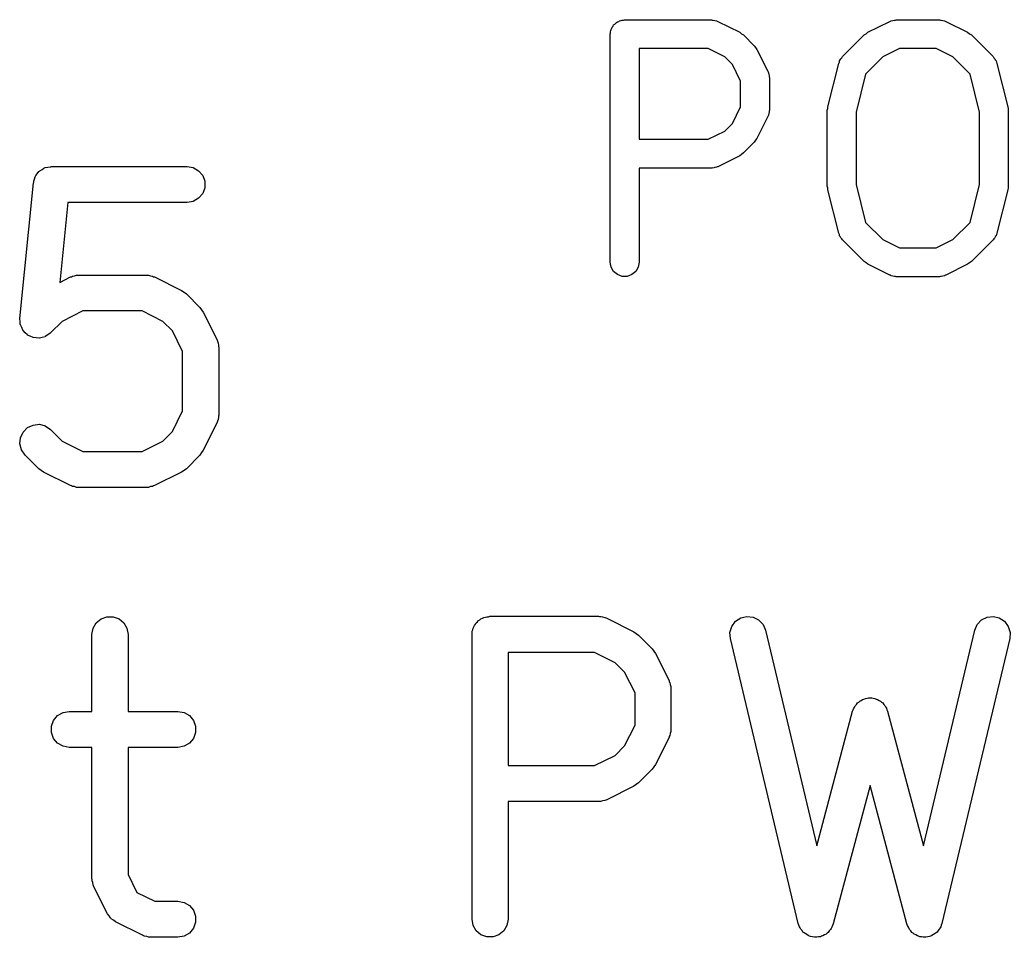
# Model space of a CAD drawing. Extents: x 116.1 to 178.6, y -119.4 to -92.3.
# Drawn here: x 137.741 to 141.933, y -104.387 to -100.502 of the extents above; entities that cross this region are included whole.
import ezdxf

# ---------------------------------------------------------------- set-up
doc = ezdxf.new("R2010")
doc.units = 0
doc.header["$MEASUREMENT"] = 0
doc.layers.add('BLACK', color=7, linetype='CONTINUOUS')

msp = doc.modelspace()

# ---------------------------------------------------------------- linework, layer by layer
at = {"layer": 'BLACK', "linetype": 'CONTINUOUS'}
for p, q in [((140.252, -100.529), (140.254, -100.524)), ((140.254, -100.524), (140.259, -100.521)), ((140.259, -100.521), (140.262, -100.517)), ((140.262, -100.517), (140.267, -100.514)), ((140.267, -100.514), (140.271, -100.511)), ((140.271, -100.511), (140.276, -100.509)), ((140.276, -100.509), (140.28, -100.506)), ((140.28, -100.506), (140.286, -100.505)), ((140.286, -100.505), (140.291, -100.503)), ((140.291, -100.503), (140.296, -100.503)), ((140.296, -100.503), (140.301, -100.502)), ((140.301, -100.502), (140.669, -100.502)), ((140.669, -100.502), (140.672, -100.503)), ((140.672, -100.503), (140.676, -100.503)), ((140.676, -100.503), (140.683, -100.505)), ((140.683, -100.505), (140.69, -100.506)), ((140.69, -100.506), (140.693, -100.508)), ((140.693, -100.508), (140.696, -100.509)), ((140.696, -100.509), (140.788, -100.555)), ((141.331, -100.555), (141.423, -100.509)), ((141.423, -100.509), (141.426, -100.508)), ((141.426, -100.508), (141.429, -100.506)), ((141.429, -100.506), (141.436, -100.505)), ((141.436, -100.505), (141.443, -100.503)), ((141.443, -100.503), (141.447, -100.503)), ((141.447, -100.503), (141.45, -100.502)), ((141.45, -100.502), (141.634, -100.502)), ((141.634, -100.502), (141.638, -100.503)), ((141.638, -100.503), (141.641, -100.503)), ((141.641, -100.503), (141.648, -100.505)), ((141.648, -100.505), (141.655, -100.506)), ((141.655, -100.506), (141.658, -100.508)), ((141.658, -100.508), (141.661, -100.509)), ((141.661, -100.509), (141.753, -100.555)), ((140.24, -100.563), (140.241, -100.558)), ((140.24, -101.529), (140.24, -100.563)), ((140.241, -100.553), (140.243, -100.548)), ((140.241, -100.558), (140.241, -100.553)), ((140.243, -100.548), (140.244, -100.543)), ((140.244, -100.543), (140.247, -100.538)), ((140.247, -100.538), (140.248, -100.533)), ((140.248, -100.533), (140.252, -100.529)), ((140.788, -100.555), (140.796, -100.561)), ((140.796, -100.561), (140.804, -100.566)), ((140.804, -100.566), (140.85, -100.612)), ((141.223, -100.658), (141.315, -100.566)), ((141.315, -100.566), (141.323, -100.561)), ((141.323, -100.561), (141.331, -100.555)), ((141.753, -100.555), (141.761, -100.561)), ((141.761, -100.561), (141.769, -100.566)), ((141.769, -100.566), (141.861, -100.658)), ((140.362, -100.624), (140.362, -101.008)), ((140.654, -100.624), (140.362, -100.624)), ((140.725, -100.659), (140.654, -100.624)), ((140.85, -100.612), (140.855, -100.62)), ((140.855, -100.62), (140.861, -100.628)), ((140.861, -100.628), (140.907, -100.72)), ((141.465, -100.624), (141.394, -100.659)), ((141.62, -100.624), (141.465, -100.624)), ((141.69, -100.659), (141.62, -100.624)), ((140.757, -100.691), (140.725, -100.659)), ((140.792, -100.762), (140.757, -100.691)), ((141.161, -100.87), (141.207, -100.687)), ((141.207, -100.687), (141.21, -100.681)), ((141.21, -100.681), (141.211, -100.676)), ((141.211, -100.676), (141.214, -100.672)), ((141.214, -100.672), (141.216, -100.667)), ((141.216, -100.667), (141.22, -100.663)), ((141.22, -100.663), (141.223, -100.658)), ((141.394, -100.659), (141.321, -100.732)), ((141.763, -100.732), (141.69, -100.659)), ((141.861, -100.658), (141.864, -100.663)), ((141.864, -100.663), (141.868, -100.667)), ((141.868, -100.667), (141.87, -100.672)), ((141.87, -100.672), (141.873, -100.676)), ((141.873, -100.676), (141.875, -100.681)), ((141.875, -100.681), (141.877, -100.687)), ((141.877, -100.687), (141.923, -100.87)), ((140.907, -100.72), (140.908, -100.723)), ((140.908, -100.723), (140.91, -100.726)), ((140.91, -100.726), (140.911, -100.733)), ((140.911, -100.733), (140.913, -100.74)), ((141.321, -100.732), (141.281, -100.893)), ((141.803, -100.893), (141.763, -100.732)), ((140.792, -100.871), (140.792, -100.762)), ((140.913, -100.74), (140.913, -100.744)), ((140.913, -100.744), (140.914, -100.747)), ((140.914, -100.747), (140.914, -100.885)), ((140.757, -100.941), (140.792, -100.871)), ((140.911, -100.899), (140.91, -100.906)), ((140.913, -100.892), (140.911, -100.899)), ((140.914, -100.885), (140.913, -100.889)), ((140.913, -100.889), (140.913, -100.892)), ((141.159, -100.885), (141.161, -100.878)), ((141.159, -101.207), (141.159, -100.885)), ((141.161, -100.878), (141.161, -100.87)), ((141.281, -100.893), (141.281, -101.199)), ((141.803, -101.199), (141.803, -100.893)), ((141.923, -100.87), (141.924, -100.878)), ((141.924, -100.878), (141.925, -100.885)), ((141.925, -100.885), (141.925, -101.207)), ((140.725, -100.973), (140.757, -100.941)), ((140.907, -100.912), (140.861, -101.004)), ((140.908, -100.909), (140.907, -100.912)), ((140.91, -100.906), (140.908, -100.909)), ((140.654, -101.008), (140.725, -100.973)), ((140.362, -101.008), (140.654, -101.008)), ((140.85, -101.02), (140.804, -101.066)), ((140.855, -101.012), (140.85, -101.02)), ((140.861, -101.004), (140.855, -101.012)), ((140.804, -101.066), (140.796, -101.072)), ((140.788, -101.078), (140.696, -101.124)), ((140.796, -101.072), (140.788, -101.078)), ((137.815, -101.154), (137.821, -101.145)), ((137.821, -101.145), (137.824, -101.143)), ((137.824, -101.143), (137.826, -101.141)), ((137.826, -101.141), (137.835, -101.136)), ((137.835, -101.136), (137.843, -101.13)), ((137.843, -101.13), (137.846, -101.129)), ((137.846, -101.129), (137.849, -101.128)), ((137.849, -101.128), (137.859, -101.126)), ((137.859, -101.126), (137.869, -101.124)), ((137.869, -101.124), (137.872, -101.124)), ((137.872, -101.124), (137.875, -101.123)), ((137.875, -101.123), (138.449, -101.123)), ((138.449, -101.123), (138.475, -101.128)), ((138.475, -101.128), (138.498, -101.141)), ((138.498, -101.141), (138.515, -101.162)), ((140.669, -101.13), (140.362, -101.13)), ((140.362, -101.13), (140.362, -101.529)), ((140.672, -101.129), (140.669, -101.13)), ((140.676, -101.13), (140.672, -101.129)), ((140.683, -101.128), (140.676, -101.13)), ((140.69, -101.126), (140.683, -101.128)), ((140.693, -101.125), (140.69, -101.126)), ((140.696, -101.124), (140.693, -101.125)), ((137.741, -101.767), (137.799, -101.192)), ((137.799, -101.192), (137.8, -101.189)), ((137.8, -101.186), (137.803, -101.177)), ((137.8, -101.189), (137.8, -101.186)), ((137.803, -101.177), (137.806, -101.167)), ((137.806, -101.167), (137.808, -101.164)), ((137.808, -101.164), (137.809, -101.162)), ((137.809, -101.162), (137.815, -101.154)), ((138.515, -101.162), (138.524, -101.186)), ((138.524, -101.186), (138.524, -101.213)), ((138.524, -101.213), (138.515, -101.238)), ((141.161, -101.214), (141.159, -101.207)), ((141.161, -101.222), (141.161, -101.214)), ((141.207, -101.406), (141.161, -101.222)), ((141.281, -101.199), (141.321, -101.36)), ((141.763, -101.36), (141.803, -101.199)), ((141.923, -101.222), (141.877, -101.406)), ((141.924, -101.214), (141.923, -101.222)), ((141.925, -101.207), (141.924, -101.214)), ((137.944, -101.276), (137.91, -101.614)), ((138.449, -101.276), (137.944, -101.276)), ((138.475, -101.271), (138.449, -101.276)), ((138.498, -101.258), (138.475, -101.271)), ((138.515, -101.238), (138.498, -101.258)), ((141.321, -101.36), (141.394, -101.433)), ((141.69, -101.433), (141.763, -101.36)), ((141.21, -101.411), (141.207, -101.406)), ((141.211, -101.417), (141.21, -101.411)), ((141.214, -101.42), (141.211, -101.417)), ((141.216, -101.425), (141.214, -101.42)), ((141.22, -101.429), (141.216, -101.425)), ((141.223, -101.434), (141.22, -101.429)), ((141.315, -101.526), (141.223, -101.434)), ((141.394, -101.433), (141.465, -101.468)), ((141.62, -101.468), (141.69, -101.433)), ((141.861, -101.434), (141.769, -101.526)), ((141.864, -101.429), (141.861, -101.434)), ((141.868, -101.425), (141.864, -101.429)), ((141.87, -101.42), (141.868, -101.425)), ((141.873, -101.417), (141.87, -101.42)), ((141.875, -101.411), (141.873, -101.417)), ((141.877, -101.406), (141.875, -101.411)), ((141.465, -101.468), (141.62, -101.468)), ((140.244, -101.549), (140.24, -101.529)), ((140.362, -101.529), (140.358, -101.549)), ((141.323, -101.531), (141.315, -101.526)), ((141.769, -101.526), (141.761, -101.531)), ((140.254, -101.568), (140.244, -101.549)), ((140.271, -101.581), (140.254, -101.568)), ((140.348, -101.568), (140.332, -101.581)), ((140.358, -101.549), (140.348, -101.568)), ((141.331, -101.537), (141.323, -101.531)), ((141.423, -101.583), (141.331, -101.537)), ((141.753, -101.537), (141.661, -101.583)), ((141.761, -101.531), (141.753, -101.537)), ((137.91, -101.614), (137.956, -101.591)), ((137.956, -101.591), (137.96, -101.59)), ((137.96, -101.59), (137.964, -101.588)), ((137.964, -101.588), (137.972, -101.586)), ((137.972, -101.586), (137.981, -101.584)), ((137.981, -101.584), (137.985, -101.584)), ((137.985, -101.584), (137.99, -101.583)), ((137.99, -101.583), (138.277, -101.583)), ((138.277, -101.583), (138.281, -101.584)), ((138.281, -101.584), (138.286, -101.584)), ((138.286, -101.584), (138.294, -101.586)), ((138.294, -101.586), (138.303, -101.588)), ((138.303, -101.588), (138.307, -101.59)), ((138.307, -101.59), (138.311, -101.591)), ((138.311, -101.591), (138.426, -101.649)), ((140.291, -101.589), (140.271, -101.581)), ((140.312, -101.589), (140.291, -101.589)), ((140.332, -101.581), (140.312, -101.589)), ((141.426, -101.584), (141.423, -101.583)), ((141.429, -101.586), (141.426, -101.584)), ((141.436, -101.587), (141.429, -101.586)), ((141.443, -101.589), (141.436, -101.587)), ((141.447, -101.589), (141.443, -101.589)), ((141.45, -101.59), (141.447, -101.589)), ((141.634, -101.59), (141.45, -101.59)), ((141.638, -101.589), (141.634, -101.59)), ((141.641, -101.589), (141.638, -101.589)), ((141.648, -101.587), (141.641, -101.589)), ((141.655, -101.586), (141.648, -101.587)), ((141.658, -101.584), (141.655, -101.586)), ((141.661, -101.583), (141.658, -101.584)), ((138.426, -101.649), (138.436, -101.656)), ((138.436, -101.656), (138.446, -101.663)), ((138.446, -101.663), (138.503, -101.72)), ((138.008, -101.735), (137.92, -101.779)), ((138.259, -101.735), (138.008, -101.735)), ((138.347, -101.779), (138.259, -101.735)), ((138.503, -101.72), (138.51, -101.73)), ((138.51, -101.73), (138.517, -101.74)), ((137.741, -101.768), (137.741, -101.767)), ((137.741, -101.767), (137.741, -101.767)), ((137.742, -101.78), (137.741, -101.768)), ((137.743, -101.793), (137.742, -101.78)), ((137.92, -101.779), (137.871, -101.828)), ((138.387, -101.819), (138.347, -101.779)), ((138.517, -101.74), (138.575, -101.855)), ((137.744, -101.793), (137.743, -101.793)), ((137.744, -101.794), (137.744, -101.793)), ((137.749, -101.805), (137.744, -101.794)), ((137.754, -101.817), (137.749, -101.805)), ((137.755, -101.817), (137.754, -101.817)), ((137.755, -101.818), (137.755, -101.817)), ((137.764, -101.827), (137.755, -101.818)), ((138.43, -101.907), (138.387, -101.819)), ((137.773, -101.836), (137.764, -101.827)), ((137.774, -101.837), (137.773, -101.836)), ((137.773, -101.836), (137.773, -101.836)), ((137.785, -101.842), (137.774, -101.837)), ((137.797, -101.848), (137.785, -101.842)), ((137.798, -101.848), (137.797, -101.848)), ((137.797, -101.848), (137.797, -101.848)), ((137.81, -101.849), (137.798, -101.848)), ((137.823, -101.85), (137.81, -101.849)), ((137.824, -101.85), (137.823, -101.85)), ((137.823, -101.85), (137.823, -101.85)), ((137.836, -101.847), (137.824, -101.85)), ((137.849, -101.844), (137.836, -101.847)), ((137.86, -101.836), (137.849, -101.843)), ((137.849, -101.843), (137.849, -101.843)), ((137.849, -101.843), (137.849, -101.844)), ((137.87, -101.829), (137.86, -101.836)), ((137.871, -101.828), (137.87, -101.829)), ((137.871, -101.828), (137.871, -101.828)), ((138.575, -101.855), (138.576, -101.859)), ((138.576, -101.859), (138.578, -101.863)), ((138.578, -101.863), (138.58, -101.872)), ((138.43, -102.158), (138.43, -101.907)), ((138.58, -101.872), (138.582, -101.88)), ((138.582, -101.88), (138.582, -101.885)), ((138.582, -101.885), (138.583, -101.889)), ((138.583, -101.889), (138.583, -102.176)), ((138.387, -102.246), (138.43, -102.158)), ((138.58, -102.194), (138.578, -102.202)), ((138.582, -102.185), (138.58, -102.194)), ((138.583, -102.176), (138.582, -102.181)), ((138.582, -102.181), (138.582, -102.185)), ((137.755, -102.248), (137.774, -102.229)), ((137.774, -102.229), (137.798, -102.218)), ((137.798, -102.218), (137.824, -102.215)), ((137.824, -102.215), (137.849, -102.222)), ((137.849, -102.222), (137.871, -102.237)), ((137.871, -102.237), (137.92, -102.286)), ((138.575, -102.21), (138.517, -102.325)), ((138.576, -102.206), (138.575, -102.21)), ((138.578, -102.202), (138.576, -102.206)), ((137.741, -102.298), (137.744, -102.272)), ((137.744, -102.272), (137.755, -102.248)), ((138.347, -102.286), (138.387, -102.246)), ((137.748, -102.323), (137.741, -102.298)), ((137.763, -102.345), (137.748, -102.323)), ((137.92, -102.286), (138.008, -102.33)), ((138.259, -102.33), (138.347, -102.286)), ((138.517, -102.325), (138.51, -102.335)), ((137.821, -102.403), (137.763, -102.345)), ((138.008, -102.33), (138.259, -102.33)), ((138.503, -102.345), (138.446, -102.403)), ((138.51, -102.335), (138.503, -102.345)), ((137.831, -102.41), (137.821, -102.403)), ((137.841, -102.417), (137.831, -102.41)), ((138.436, -102.41), (138.426, -102.417)), ((138.446, -102.403), (138.436, -102.41)), ((137.956, -102.474), (137.841, -102.417)), ((138.426, -102.417), (138.311, -102.474)), ((137.96, -102.476), (137.956, -102.474)), ((137.964, -102.478), (137.96, -102.476)), ((137.972, -102.479), (137.964, -102.478)), ((137.981, -102.482), (137.972, -102.479)), ((137.985, -102.482), (137.981, -102.482)), ((137.99, -102.482), (137.985, -102.482)), ((138.277, -102.482), (137.99, -102.482)), ((138.281, -102.482), (138.277, -102.482)), ((138.286, -102.482), (138.281, -102.482)), ((138.294, -102.479), (138.286, -102.482)), ((138.303, -102.478), (138.294, -102.479)), ((138.307, -102.476), (138.303, -102.478)), ((138.311, -102.474), (138.307, -102.476)), ((138.064, -103.056), (138.085, -103.039)), ((138.085, -103.039), (138.109, -103.03)), ((138.109, -103.03), (138.136, -103.03)), ((138.136, -103.03), (138.161, -103.039)), ((138.161, -103.039), (138.181, -103.056)), ((139.688, -103.043), (139.693, -103.039)), ((139.693, -103.039), (139.699, -103.036)), ((139.699, -103.036), (139.705, -103.033)), ((139.705, -103.033), (139.712, -103.032)), ((139.712, -103.032), (139.718, -103.03)), ((139.718, -103.03), (139.725, -103.03)), ((139.725, -103.03), (139.731, -103.028)), ((139.731, -103.028), (140.191, -103.028)), ((140.191, -103.028), (140.195, -103.029)), ((140.195, -103.029), (140.2, -103.029)), ((140.2, -103.029), (140.208, -103.031)), ((140.208, -103.031), (140.217, -103.033)), ((140.217, -103.033), (140.221, -103.035)), ((140.221, -103.035), (140.225, -103.036)), ((140.225, -103.036), (140.34, -103.094)), ((140.771, -103.049), (140.793, -103.035)), ((140.793, -103.035), (140.818, -103.029)), ((140.818, -103.029), (140.845, -103.032)), ((140.845, -103.032), (140.868, -103.043)), ((141.812, -103.043), (141.835, -103.032)), ((141.835, -103.032), (141.862, -103.029)), ((141.862, -103.029), (141.887, -103.035)), ((141.887, -103.035), (141.909, -103.049)), ((138.046, -103.105), (138.051, -103.079)), ((138.051, -103.079), (138.064, -103.056)), ((138.181, -103.056), (138.194, -103.079)), ((138.194, -103.079), (138.199, -103.105)), ((139.659, -103.085), (139.66, -103.079)), ((139.66, -103.079), (139.663, -103.073)), ((139.663, -103.073), (139.665, -103.067)), ((139.665, -103.067), (139.67, -103.061)), ((139.67, -103.061), (139.673, -103.056)), ((139.673, -103.056), (139.678, -103.051)), ((139.678, -103.051), (139.682, -103.046)), ((139.682, -103.046), (139.688, -103.043)), ((140.747, -103.096), (140.755, -103.071)), ((140.755, -103.071), (140.771, -103.049)), ((140.868, -103.043), (140.887, -103.063)), ((140.887, -103.063), (140.897, -103.087)), ((141.783, -103.087), (141.793, -103.063)), ((141.793, -103.063), (141.812, -103.043)), ((141.909, -103.049), (141.925, -103.071)), ((141.925, -103.071), (141.933, -103.096)), ((138.046, -103.431), (138.046, -103.105)), ((138.199, -103.105), (138.199, -103.431)), ((139.655, -103.105), (139.656, -103.098)), ((139.655, -104.311), (139.655, -103.105)), ((139.656, -103.091), (139.659, -103.085)), ((139.656, -103.098), (139.656, -103.091)), ((140.34, -103.094), (140.35, -103.101)), ((140.35, -103.101), (140.36, -103.108)), ((140.36, -103.108), (140.417, -103.166)), ((140.749, -103.122), (140.747, -103.096)), ((141.036, -104.329), (140.749, -103.122)), ((140.897, -103.087), (141.114, -104)), ((141.566, -104), (141.783, -103.087)), ((141.931, -103.122), (141.644, -104.329)), ((141.933, -103.096), (141.931, -103.122)), ((139.808, -103.181), (139.808, -103.66)), ((140.173, -103.181), (139.808, -103.181)), ((140.261, -103.225), (140.173, -103.181)), ((140.417, -103.166), (140.424, -103.176)), ((140.424, -103.176), (140.431, -103.185)), ((140.431, -103.185), (140.489, -103.3)), ((140.301, -103.265), (140.261, -103.225)), ((140.345, -103.352), (140.301, -103.265)), ((140.489, -103.3), (140.49, -103.305)), ((140.49, -103.305), (140.492, -103.308)), ((140.492, -103.308), (140.494, -103.317)), ((140.494, -103.317), (140.496, -103.326)), ((140.496, -103.326), (140.496, -103.33)), ((140.496, -103.33), (140.497, -103.334)), ((140.345, -103.489), (140.345, -103.352)), ((140.497, -103.334), (140.497, -103.507)), ((141.327, -103.375), (141.333, -103.373)), ((141.333, -103.373), (141.34, -103.374)), ((141.34, -103.374), (141.347, -103.373)), ((141.347, -103.373), (141.353, -103.375)), ((141.271, -103.417), (141.275, -103.412)), ((141.275, -103.412), (141.278, -103.406)), ((141.278, -103.406), (141.282, -103.401)), ((141.282, -103.401), (141.286, -103.395)), ((141.286, -103.395), (141.292, -103.392)), ((141.292, -103.392), (141.296, -103.387)), ((141.296, -103.387), (141.302, -103.384)), ((141.302, -103.384), (141.308, -103.38)), ((141.308, -103.38), (141.314, -103.379)), ((141.314, -103.379), (141.32, -103.376)), ((141.32, -103.376), (141.327, -103.375)), ((141.353, -103.375), (141.36, -103.376)), ((141.36, -103.376), (141.366, -103.379)), ((141.366, -103.379), (141.372, -103.38)), ((141.372, -103.38), (141.378, -103.384)), ((141.378, -103.384), (141.384, -103.387)), ((141.384, -103.387), (141.388, -103.392)), ((141.388, -103.392), (141.394, -103.395)), ((141.394, -103.395), (141.398, -103.401)), ((141.398, -103.401), (141.402, -103.406)), ((141.402, -103.406), (141.405, -103.412)), ((141.405, -103.412), (141.409, -103.417)), ((137.884, -103.469), (137.901, -103.448)), ((137.901, -103.448), (137.924, -103.435)), ((137.924, -103.435), (137.95, -103.431)), ((137.95, -103.431), (138.046, -103.431)), ((138.199, -103.431), (138.41, -103.431)), ((138.41, -103.431), (138.436, -103.435)), ((138.436, -103.435), (138.459, -103.448)), ((138.459, -103.448), (138.476, -103.469)), ((141.114, -104), (141.266, -103.43)), ((141.266, -103.43), (141.269, -103.424)), ((141.269, -103.424), (141.271, -103.417)), ((141.409, -103.417), (141.411, -103.424)), ((141.411, -103.424), (141.414, -103.43)), ((141.414, -103.43), (141.566, -104)), ((137.875, -103.494), (137.884, -103.469)), ((137.875, -103.52), (137.875, -103.494)), ((138.476, -103.469), (138.485, -103.494)), ((138.485, -103.494), (138.485, -103.52)), ((140.301, -103.577), (140.345, -103.489)), ((137.884, -103.545), (137.875, -103.52)), ((138.485, -103.52), (138.476, -103.545)), ((140.489, -103.541), (140.431, -103.656)), ((140.49, -103.537), (140.489, -103.541)), ((140.492, -103.533), (140.49, -103.537)), ((140.494, -103.524), (140.492, -103.533)), ((140.496, -103.516), (140.494, -103.524)), ((140.497, -103.507), (140.496, -103.511)), ((140.496, -103.511), (140.496, -103.516)), ((137.901, -103.565), (137.884, -103.545)), ((137.924, -103.578), (137.901, -103.565)), ((137.95, -103.583), (137.924, -103.578)), ((138.046, -103.583), (137.95, -103.583)), ((138.046, -104.139), (138.046, -103.583)), ((138.41, -103.583), (138.199, -103.583)), ((138.199, -103.583), (138.199, -104.121)), ((138.436, -103.578), (138.41, -103.583)), ((138.459, -103.565), (138.436, -103.578)), ((138.476, -103.545), (138.459, -103.565)), ((140.261, -103.617), (140.301, -103.577)), ((140.173, -103.66), (140.261, -103.617)), ((139.808, -103.66), (140.173, -103.66)), ((140.424, -103.666), (140.417, -103.676)), ((140.431, -103.656), (140.424, -103.666)), ((140.417, -103.676), (140.36, -103.733)), ((140.34, -103.747), (140.225, -103.805)), ((140.35, -103.74), (140.34, -103.747)), ((140.36, -103.733), (140.35, -103.74)), ((141.34, -103.745), (141.184, -104.331)), ((141.496, -104.331), (141.34, -103.745)), ((140.191, -103.813), (139.808, -103.813)), ((139.808, -103.813), (139.808, -104.311)), ((140.195, -103.812), (140.191, -103.813)), ((140.2, -103.812), (140.195, -103.812)), ((140.208, -103.81), (140.2, -103.812)), ((140.217, -103.808), (140.208, -103.81)), ((140.221, -103.806), (140.217, -103.808)), ((140.225, -103.805), (140.221, -103.806)), ((138.199, -104.121), (138.237, -104.197)), ((138.047, -104.143), (138.046, -104.139)), ((138.047, -104.148), (138.047, -104.143)), ((138.05, -104.156), (138.047, -104.148)), ((138.051, -104.165), (138.05, -104.156)), ((138.053, -104.169), (138.051, -104.165)), ((138.055, -104.173), (138.053, -104.169)), ((138.112, -104.288), (138.055, -104.173)), ((138.237, -104.197), (138.313, -104.235)), ((138.313, -104.235), (138.41, -104.235)), ((138.41, -104.235), (138.436, -104.24)), ((138.436, -104.24), (138.459, -104.253)), ((138.459, -104.253), (138.476, -104.273)), ((138.119, -104.297), (138.112, -104.288)), ((138.476, -104.273), (138.485, -104.298)), ((138.125, -104.306), (138.119, -104.297)), ((138.126, -104.307), (138.125, -104.306)), ((138.128, -104.309), (138.126, -104.307)), ((138.137, -104.315), (138.128, -104.309)), ((138.146, -104.322), (138.137, -104.315)), ((138.261, -104.379), (138.146, -104.322)), ((138.485, -104.324), (138.476, -104.349)), ((138.485, -104.298), (138.485, -104.324)), ((139.66, -104.337), (139.655, -104.311)), ((139.673, -104.36), (139.66, -104.337)), ((139.803, -104.337), (139.79, -104.36)), ((139.808, -104.311), (139.803, -104.337)), ((141.039, -104.336), (141.036, -104.329)), ((141.041, -104.343), (141.039, -104.336)), ((141.181, -104.338), (141.178, -104.345)), ((141.184, -104.331), (141.181, -104.338)), ((141.499, -104.338), (141.496, -104.331)), ((141.502, -104.345), (141.499, -104.338)), ((141.641, -104.336), (141.639, -104.343)), ((141.644, -104.329), (141.641, -104.336)), ((138.265, -104.381), (138.261, -104.379)), ((138.459, -104.37), (138.436, -104.383)), ((138.476, -104.349), (138.459, -104.37)), ((139.693, -104.377), (139.673, -104.36)), ((139.718, -104.386), (139.693, -104.377)), ((139.769, -104.377), (139.745, -104.386)), ((139.79, -104.36), (139.769, -104.377)), ((141.044, -104.348), (141.041, -104.343)), ((141.047, -104.353), (141.044, -104.348)), ((141.052, -104.359), (141.047, -104.353)), ((141.056, -104.365), (141.052, -104.359)), ((141.061, -104.368), (141.056, -104.365)), ((141.065, -104.372), (141.061, -104.368)), ((141.072, -104.376), (141.065, -104.372)), ((141.078, -104.38), (141.072, -104.376)), ((141.083, -104.382), (141.078, -104.38)), ((141.147, -104.377), (141.14, -104.381)), ((141.154, -104.374), (141.147, -104.377)), ((141.158, -104.37), (141.154, -104.374)), ((141.163, -104.367), (141.158, -104.37)), ((141.167, -104.36), (141.163, -104.367)), ((141.173, -104.355), (141.167, -104.36)), ((141.175, -104.35), (141.173, -104.355)), ((141.178, -104.345), (141.175, -104.35)), ((141.505, -104.35), (141.502, -104.345)), ((141.507, -104.355), (141.505, -104.35)), ((141.513, -104.36), (141.507, -104.355)), ((141.517, -104.367), (141.513, -104.36)), ((141.522, -104.37), (141.517, -104.367)), ((141.526, -104.374), (141.522, -104.37)), ((141.533, -104.377), (141.526, -104.374)), ((141.54, -104.381), (141.533, -104.377)), ((141.602, -104.38), (141.597, -104.382)), ((141.608, -104.376), (141.602, -104.38)), ((141.615, -104.372), (141.608, -104.376)), ((141.619, -104.368), (141.615, -104.372)), ((141.624, -104.365), (141.619, -104.368)), ((141.628, -104.359), (141.624, -104.365)), ((141.633, -104.353), (141.628, -104.359)), ((141.636, -104.348), (141.633, -104.353)), ((141.639, -104.343), (141.636, -104.348)), ((138.269, -104.383), (138.265, -104.381)), ((138.278, -104.384), (138.269, -104.383)), ((138.286, -104.387), (138.278, -104.384)), ((138.291, -104.387), (138.286, -104.387)), ((138.295, -104.387), (138.291, -104.387)), ((138.41, -104.387), (138.295, -104.387)), ((138.436, -104.383), (138.41, -104.387)), ((139.745, -104.386), (139.718, -104.386)), ((141.088, -104.384), (141.083, -104.382)), ((141.096, -104.385), (141.088, -104.384)), ((141.104, -104.387), (141.096, -104.385)), ((141.109, -104.387), (141.104, -104.387)), ((141.115, -104.387), (141.109, -104.387)), ((141.122, -104.385), (141.115, -104.387)), ((141.13, -104.385), (141.122, -104.385)), ((141.135, -104.382), (141.13, -104.385)), ((141.14, -104.381), (141.135, -104.382)), ((141.545, -104.382), (141.54, -104.381)), ((141.55, -104.385), (141.545, -104.382)), ((141.558, -104.385), (141.55, -104.385)), ((141.565, -104.387), (141.558, -104.385)), ((141.571, -104.387), (141.565, -104.387)), ((141.576, -104.387), (141.571, -104.387)), ((141.584, -104.385), (141.576, -104.387)), ((141.592, -104.384), (141.584, -104.385)), ((141.597, -104.382), (141.592, -104.384))]:
    msp.add_line(p, q, dxfattribs=at)

doc.saveas('drawing.dxf')
